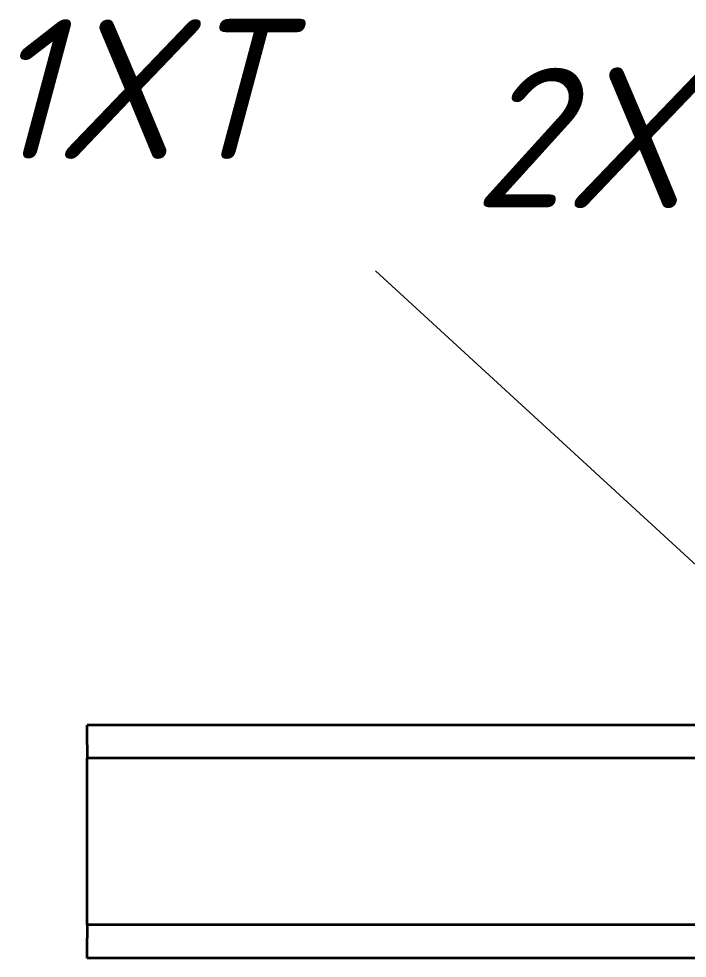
# Model space of a CAD drawing. Header units: millimetres. Extents: x 184 to 2238, y 135 to 1711.
# Drawn here: x 1727.4 to 1827.8, y 1393.4 to 1534.4 of the extents above; entities that cross this region are included whole.
import ezdxf
from ezdxf.enums import TextEntityAlignment as Align

# ---------------------------------------------------------------- set-up
doc = ezdxf.new("R2010")
doc.units = ezdxf.units.MM
doc.header["$LTSCALE"] = 6
doc.layers.add('Видимый контур (ГОСТ)', color=7, linetype='Continuous', lineweight=35)
doc.layers.add('Обозначение (ГОСТ)', color=7, linetype='Continuous', lineweight=18)
doc.styles.add('Обычный текст (ГОСТ)', font='GOST_Common Italic.ttf')
doc.styles.add('Стиль текста104', font='GOST_Common Italic.ttf')
doc.dimstyles.new('Диаметр (ГОСТ)$7', dxfattribs={"dimscale": 6, "dimtxt": 3.5, "dimasz": 2.5, "dimexe": 1, "dimexo": 0, "dimgap": 0.5, "dimtad": 1, "dimrnd": 1e-08, "dimtxsty": 'Обычный текст (ГОСТ)', "dimblk": 'Filled-1', "dimcen": 0.09, "dimdle": 15, "dimclrd": 256, "dimclre": 256, "dimclrt": 256, "dimazin": 2, "dimtfac": 0.714286, "dimtdec": 3, "dimtmove": 0, "dimatfit": 3, "dimfxl": 1, "dimtolj": 1, "dimlwd": -1, "dimlwe": 25, "dimarcsym": 0})

# ---------------------------------------------------------------- blocks, each defined once
blk = doc.blocks.new('Текст на выноске_4')
at = {"layer": 'Обозначение (ГОСТ)', "style": 'Стиль текста104'}
blk.add_text('1XT', height=0.99786, dxfattribs=at).set_placement((-2.7732, 0.5), align=Align.BOTTOM_LEFT)
blk = doc.blocks.new('Filled-1')
at = {"color": 0}
for p, q in [((0, 0), (-1, 0.1429)), ((-1, 0.1429), (-1, -0.1429)), ((-1, 0), (0, 0)), ((-1, -0.1429), (0, 0))]:
    blk.add_line(p, q, dxfattribs=at)
at = {"color": 0, "flags": 128}
blk.add_lwpolyline([(-1, -0.1429), (0, 0), (-1, 0.1429), (-1, -0.1429)], dxfattribs=at)
at = {"color": 0}
blk.add_solid([(-1, -0.1429), (0, 0), (-1, 0.1429), (-1, -0.1429)], dxfattribs=at)
blk = doc.blocks.new('Текст на выноске_5')
at = {"layer": 'Обозначение (ГОСТ)', "insert": (-2.9979, 0.5), "char_height": 3.5, "attachment_point": 7, "style": 'Обычный текст (ГОСТ)'}
blk.add_mtext('\\A1;\\fGOST Common|b0|i1;\\H0.9979;2\\fGOST Common|b0|i1;\\H1.0079;XT', dxfattribs=at)

msp = doc.modelspace()

# ---------------------------------------------------------------- linework, layer by layer
at = {"layer": 'Видимый контур (ГОСТ)'}
for p, q in [((1830.641, 1428.421), (1737.695, 1428.421)), ((1737.695, 1425.421), (1737.695, 1428.421)), ((1737.695, 1425.421), (1737.695, 1423.421)), ((1737.695, 1422.421), (1737.695, 1423.421)), ((1830.641, 1423.421), (1737.695, 1423.421)), ((1737.695, 1399.421), (1737.695, 1422.421)), ((1737.695, 1398.421), (1737.695, 1399.421)), ((1830.641, 1398.421), (1737.695, 1398.421)), ((1737.695, 1398.421), (1737.695, 1396.421)), ((1737.695, 1393.421), (1737.695, 1396.421)), ((1830.641, 1393.421), (1737.695, 1393.421))]:
    msp.add_line(p, q, dxfattribs=at)

# ---------------------------------------------------------------- block references
at = {"xscale": 20.99999964237213, "yscale": 20.99999964237213, "zscale": 20.99999964237213}
for name, p in [('Текст на выноске_4', (1780.953, 1496.603)), ('Текст на выноске_5', (1858.498, 1495.498))]:
    msp.add_blockref(name, p, dxfattribs=at)

# ---------------------------------------------------------------- leaders
at = {"layer": 'Обозначение (ГОСТ)'}
msp.add_leader([(1843.491, 1439.181), (1780.953, 1496.603)], dimstyle='Диаметр (ГОСТ)$7', override={"dimtad": 0}, dxfattribs=at)

doc.saveas('drawing.dxf')
